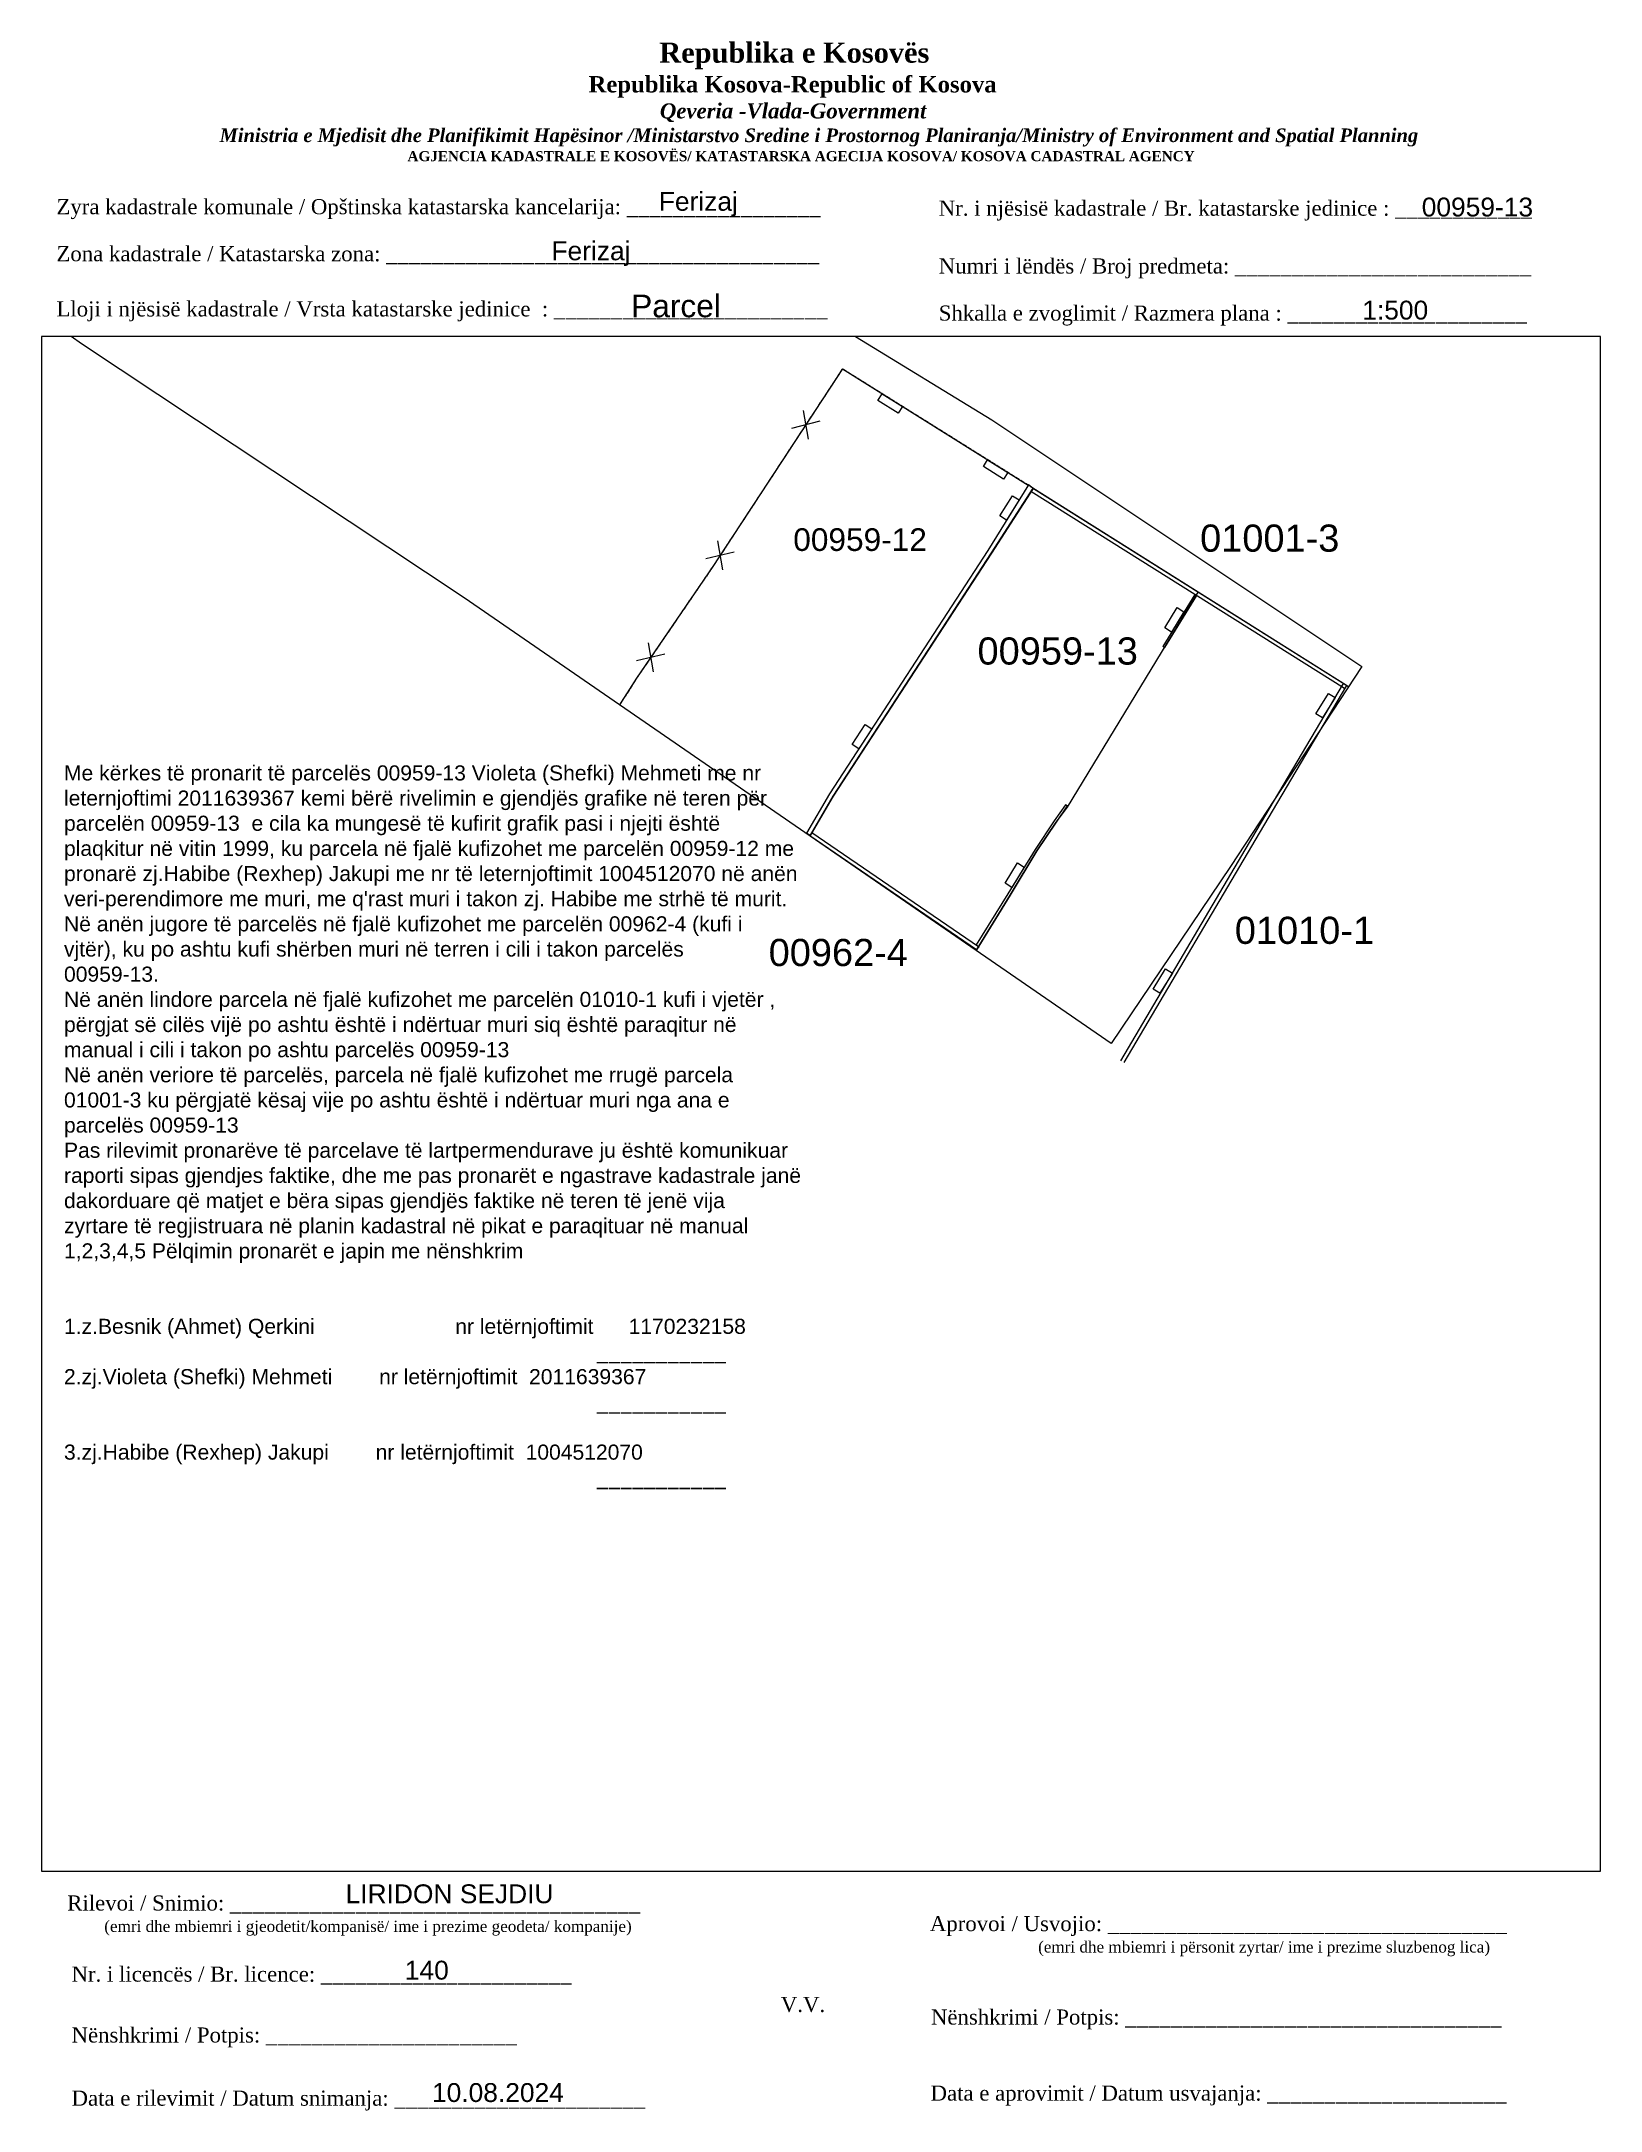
# Paper-space layout 'Manuali (3)' of a CAD drawing. Header units: metres, sheet in millimetres. Extents: x 1 to 208, y 2 to 276.
# The model-space entities are those that its viewports show. They can reach past a viewport. Long polylines and large blocks are cut down to what shows.
import ezdxf

# ---------------------------------------------------------------- set-up
doc = ezdxf.new("R2010")
doc.units = ezdxf.units.M
doc.linetypes.add('DASHED', pattern=[0.75, 0.5, -0.25])
doc.layers.get('0').update_dxf_attribs({"lineweight": 0})
for name, color, linetype, lineweight in [('Korniza e jashtme', 7, 'Continuous', 0), ('llogari', 3, 'Continuous', 0), ('mungese nr', 1, 'Continuous', 0), ('mungese parc', 1, 'Continuous', 0), ('muri', 32, 'Continuous', 0), ('Ndarjet', 5, 'Continuous', 0), ('Parcela Baze', 7, 'Continuous', 0), ('pikat garb', 8, 'Continuous', 0)]:
    doc.layers.add(name, color=color, linetype=linetype, lineweight=lineweight)
doc.styles.get("Standard").update_dxf_attribs({"font": 'arial.ttf'})

# ---------------------------------------------------------------- blocks, each defined once
blk = doc.blocks.new('mur')
at = {"layer": 'muri'}
blk.add_lwpolyline([(-1.58, 0.52), (0, 0.52), (0, 0), (-1.58, 0)], close=True, dxfattribs=at)

msp = doc.modelspace()

# ---------------------------------------------------------------- linework, layer by layer
at = {"layer": 'llogari', "flags": 128}
for points in [[(7512460.82, 4691667.92), (7512452.24, 4691654.83), (7512447.18, 4691647.42), (7512446.05, 4691645.65)], [(7512458.21, 4691665.16), (7512458.54, 4691663.26)], [(7512459.33, 4691664.44), (7512457.45, 4691663.97)], [(7512453.65, 4691655.78), (7512451.77, 4691655.32)], [(7512452.54, 4691656.51), (7512452.87, 4691654.6)], [(7512447.94, 4691649.75), (7512448.27, 4691647.84)], [(7512449.06, 4691649.02), (7512447.18, 4691648.56)]]:
    msp.add_lwpolyline(points, dxfattribs=at)
at = {"layer": 'mungese parc', "flags": 128}
msp.add_lwpolyline([(7512458.69, 4691636.95), (7512460.23, 4691639.59), (7512470.72, 4691655.7), (7512473.48, 4691659.98), (7512494.35, 4691646.86)], dxfattribs=at)
at = {"layer": 'muri', "flags": 128}
msp.add_lwpolyline([(7512460.82, 4691667.92), (7512473.12, 4691660.2)], dxfattribs=at)
for points, elevation in [([(7512473.14, 4691660.24), (7512470.46, 4691655.88), (7512459.96, 4691639.75), (7512458.44, 4691637.15)], 610.67), ([(7512473.44, 4691660), (7512470.68, 4691655.73), (7512460.18, 4691639.61), (7512458.67, 4691637.02)], 610.67), ([(7512473.44, 4691660), (7512473.14, 4691660.24)], 610.67), ([(7512494.09, 4691646.73), (7512473.3, 4691659.79)], 610.61), ([(7512494.23, 4691646.94), (7512473.44, 4691660)], 610.61), ([(7512484.16, 4691652.97), (7512482.04, 4691649.52)], 610.66), ([(7512484.27, 4691652.9), (7512482.16, 4691649.45)], 610.66), ([(7512482.16, 4691649.45), (7512482.04, 4691649.52)], 610.61), ([(7512494.01, 4691647.07), (7512488.5, 4691637.76), (7512479.25, 4691622.06)], 610.61), ([(7512494.23, 4691646.94), (7512488.72, 4691637.63), (7512479.47, 4691621.94)], 610.61), ([(7512475.71, 4691638.95), (7512474.99, 4691637.88), (7512473.71, 4691635.98), (7512471.94, 4691633.03), (7512469.67, 4691629.38)], 610.66), ([(7512475.6, 4691639.02), (7512474.84, 4691637.96)], 610.66), ([(7512475.71, 4691638.95), (7512475.6, 4691639.02)], 610.66), ([(7512474.84, 4691637.96), (7512473.6, 4691636.06), (7512471.77, 4691633.13), (7512469.67, 4691629.74)], 612.07), ([(7512458.67, 4691637.02), (7512458.44, 4691637.15)], 610.67), ([(7512458.66, 4691636.99), (7512458.67, 4691637.02)], 612.62), ([(7512458.66, 4691636.99), (7512469.71, 4691629.43)], 612.62), ([(7512458.78, 4691637.19), (7512469.83, 4691629.63)], 612.62), ([(7512469.85, 4691629.62), (7512469.71, 4691629.43)], 612.6), ([(7512469.83, 4691629.63), (7512469.85, 4691629.62)], 612.62)]:
    msp.add_lwpolyline(points, dxfattribs=dict(at, elevation=elevation))
at = {"layer": 'Ndarjet', "flags": 128}
msp.add_lwpolyline([(7512469.67, 4691629.38), (7512471.94, 4691633.03), (7512473.71, 4691635.98), (7512474.99, 4691637.88), (7512475.73, 4691638.88), (7512484.4, 4691653.11)], dxfattribs=at)
at = {"layer": 'Parcela Baze', "flags": 128}
for points in [[(7512409.65, 4691670.12), (7512418.15, 4691682.29)], [(7512448.59, 4691678.09), (7512470.72, 4691664.53), (7512495.23, 4691648.2), (7512486.54, 4691634.93), (7512478.62, 4691623.21), (7512435.75, 4691652.75), (7512410.39, 4691669.58), (7512409.65, 4691670.12)]]:
    msp.add_lwpolyline(points, dxfattribs=at)
at = {"layer": 'pikat garb', "linetype": 'DASHED', "ltscale": 2, "flags": 128}
msp.add_lwpolyline([(7512473.48, 4691659.98), (7512460.82, 4691667.92), (7512452.24, 4691654.83), (7512447.18, 4691647.42), (7512446.05, 4691645.65)], dxfattribs=at)

# ---------------------------------------------------------------- block references
at = {"layer": 'muri'}
for p, rotation in [((7512463.45, 4691666.27), 147.8879570722266), ((7512470.44, 4691661.88), 147.8879570722266), ((7512472.52, 4691659.24, 610.67), 58.41438161136148), ((7512483.45, 4691651.82, 610.66), 58.41438161136148), ((7512493.46, 4691646.14, 610.61), 58.41438161136148), ((7512462.77, 4691644.07, 610.67), 56.92792892095132), ((7512472.87, 4691634.9, 612.07), 58.41438161136148), ((7512482.68, 4691627.88, 610.61), 58.41438161136148)]:
    msp.add_blockref('mur', p, dxfattribs=dict(at, rotation=rotation))

# ---------------------------------------------------------------- texts
at = {"layer": 'mungese nr'}
msp.add_text('00959-13', height=1.8, dxfattribs=at).set_placement((7512469.77, 4691648.32))
at = {"layer": 'pikat garb', "linetype": 'DASHED', "ltscale": 2}
for s, height, p in [('00959-12', 1.5, (7512457.56, 4691655.85)), ('01001-3', 1.8, (7512484.52, 4691655.8)), ('01010-1', 1.8, (7512486.82, 4691629.81)), ('00962-4', 1.8, (7512455.93, 4691628.34))]:
    msp.add_text(s, height=height, dxfattribs=at).set_placement(p)

psp = doc.layouts.new('Manuali (3)')

# ---------------------------------------------------------------- texts
for s, p in [('00959-13', (183.92, 252.84)), ('LIRIDON SEJDIU ', (41.3, 29.28)), ('140', (49.15, 19.16)), ('10.08.2024', (52.75, 2.94))]:
    psp.add_text(s, height=2.5).set_placement(p)
for s, insert, char_height, width, attachment_point in [('\\pi77.297;{\\fBook Antiqua|b1|i0|c0|p18;\\H1.333x;Republika e Kosovës\\fTimes New Roman|b1|i0|c0|p18;\\P\\pi67.927;\\fBook Antiqua|b1|i0|c0|p18;\\H0.8125x;Republika Kosova-Republic of Kosova\\fTimes New Roman|b1|i0|c0|p18;\\P\\pi77.378;\\fBook Antiqua|b1|i1|c0|p18;\\H0.9233x;Qeveria -Vlada-Government \\P\\pi13.032,l6,t23.033;\\fTimes New Roman|b1|i1|c0|p18;\\H0.9x;Ministria e Mjedisit dhe Planifikimit Hapësinor /Ministarstvo Sredine i Prostornog Planiranja/Ministry of Environment and Spatial Planning\\P\\pi43.931,l0,tz;\\fBook Antiqua|b1|i0|c0|p18;\\H0.7406x;AGJENCIA KADASTRALE E KOSOVËS/ KATASTARSKA AGECIJA KOSOVA/ KOSOVA CADASTRAL AGENCY}', (5.57, 275.89), 2, 191.8237, 1), ('{\\fTimes New Roman|b0|i0|c0|p18;Zyra kadastrale komunale / Opštinska katastarska kancelarija: _________________}', (2.98, 255.14), 2, 100.6873, 1), ('Ferizaj', (88.05, 254.47), 2.5, 9.9735, 5), ('{\\fTimes New Roman|b0|i0|c0|p18;Nr. i njësisë kadastrale / Br. katastarske jedinice : ____________}', (119.91, 254.94), 2, 79.9484, 1), ('Ferizaj', (73.82, 247.91), 2.5, 9.9735, 5), ('{\\fTimes New Roman|b0|i0|c0|p18;Zona kadastrale / Katastarska zona: ______________________________________}', (2.98, 248.91), 2, 100.6873, 1), ('{\\fTimes New Roman|b0|i0|c0|p18;Numri i lëndës / Broj predmeta: __________________________}', (119.91, 247.28), 2, 79.9484, 1), ('{\\fTimes New Roman|b0|i0|c0|p18;Lloji i njësisë kadastrale / Vrsta katastarske jedinice  : ________________________}', (2.98, 241.59), 2, 100.6873, 1), ('{\\fArial|b0|i0|c0|p34;Parcel}', (85.09, 240.96), 3, 11.2939, 5), ('1:500', (180.41, 240.41), 2.5, 10.1784, 5), ('{\\fTimes New Roman|b0|i0|c0|p18;Shkalla e zvoglimit / Razmera plana : _____________________}', (119.91, 241.04), 2, 79.9484, 1), ("Me kërkes të pronarit të parcelës 00959-13 Violeta (Shefki) Mehmeti me nr\\Pleternjoftimi 2011639367 kemi bërë rivelimin e gjendjës grafike në teren për\\Pparcelën 00959-13  e cila ka mungesë të kufirit grafik pasi i njejti është\\Pplaqkitur në vitin 1999, ku parcela në fjalë kufizohet me parcelën 00959-12 me\\Ppronarë zj.Habibe (Rexhep) Jakupi me nr të leternjoftimit 1004512070 në anën\\Pveri-perendimore me muri, me q'rast muri i takon zj. Habibe me strhë të murit.\\PNë anën jugore të parcelës në fjalë kufizohet me parcelën 00962-4 (kufi i\\Pvjtër), ku po ashtu kufi shërben muri në terren i cili i takon parcelës\\P00959-13.\\PNë anën lindore parcela në fjalë kufizohet me parcelën 01010-1 kufi i vjetër ,\\Ppërgjat së cilës vijë po ashtu është i ndërtuar muri siq është paraqitur në\\Pmanual i cili i takon po ashtu parcelës 00959-13\\PNë anën veriore të parcelës, parcela në fjalë kufizohet me rrugë parcela\\P01001-3 ku përgjatë kësaj vije po ashtu është i ndërtuar muri nga ana e\\Pparcelës 00959-13\\PPas rilevimit pronarëve të parcelave të lartpermendurave ju është komunikuar\\Praporti sipas gjendjes faktike, dhe me pas pronarët e ngastrave kadastrale janë\\Pdakorduare që matjet e bëra sipas gjendjës faktike në teren të jenë vija\\Pzyrtare të regjistruara në planin kadastral në pikat e paraqituar në manual\\P1,2,3,4,5 Pëlqimin pronarët e japin me nënshkrim\\P\\P\\P1.z.Besnik (Ahmet) Qerkini                        nr letërnjoftimit      1170232158\\P                                                                                           ___________\\P2.zj.Violeta (Shefki) Mehmeti        nr letërnjoftimit  2011639367\\P                                                                                           ___________\\P\\P3.zj.Habibe (Rexhep) Jakupi        nr letërnjoftimit  1004512070\\P                                                                                           ___________\\P                                                ", (3.98, 180.09), 2, 132.0377, 1), ('{\\fTimes New Roman|b0|i0|c0|p18;Rilevoi / Snimio: ____________________________________\\P     \\H0.75x;(emri dhe mbiemri i gjeodetit/kompanisë/ ime i prezime geodeta/ kompanije)}', (42.38, 27.65), 2, 74.7958, 5), ('{\\fTimes New Roman|b0|i0|c0|p18; Aprovoi / Usvojio: ___________________________________\\P                    \\H0.75x;(emri dhe mbiemri i përsonit zyrtar/ ime i prezime sluzbenog lica)}', (117.98, 27.58), 2, 83.344, 1), ('{\\fTimes New Roman|b0|i0|c0|p18;Nr. i licencës / Br. licence: ______________________\\P                                }', (4.98, 20.89), 2, 83.344, 1), ('{\\fTimes New Roman|b0|i0|c0|p18;V.V.                                 }', (101.92, 15.84), 2, 5.7076, 5), ('{\\fTimes New Roman|b0|i0|c0|p18; Nënshkrimi / Potpis: _________________________________}', (118.12, 15.2), 2, 83.344, 1), ('{\\fTimes New Roman|b0|i0|c0|p18;Nënshkrimi / Potpis: ______________________\\P                                 }', (4.98, 12.82), 2, 83.344, 1), ('{\\fTimes New Roman|b0|i0|c0|p18;Data e rilevimit / Datum snimanja: ______________________\\P                                 }', (4.98, 4.45), 2, 83.344, 1), ('{\\fTimes New Roman|b0|i0|c0|p18; Data e aprovimit / Datum usvajanja: _____________________}', (118.07, 5.12), 2, 83.344, 1)]:
    psp.add_mtext(s, dxfattribs=dict(insert=insert, char_height=char_height, width=width, attachment_point=attachment_point))

# ---------------------------------------------------------------- viewports
at = {"layer": 'Korniza e jashtme', "view_target_point": (370776.43, 310629.57)}
psp.add_viewport(center=(104.31, 135.25), size=(206.65, 203.4046), view_center_point=(7141682.97, 4380989.65), view_height=101.7023, dxfattribs=at)

doc.saveas('drawing.dxf')
